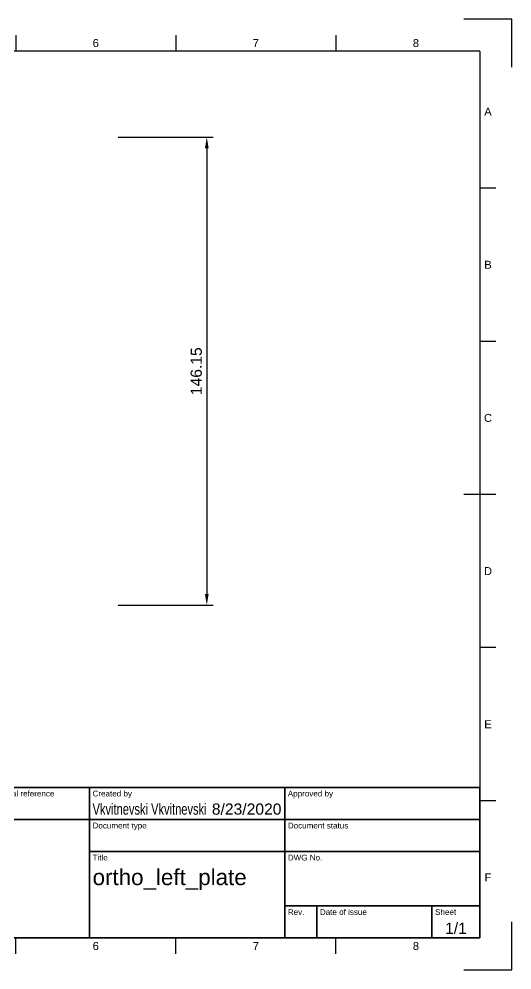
# Paper-space layout 'Sheet1' of a CAD drawing. Header units: millimetres. Extents: x 0 to 420, y 0 to 297.
# Drawn here: x 266 to 420, y 0 to 297 of the extents above; entities that cross this region are included whole.
import ezdxf
from ezdxf.enums import TextEntityAlignment as Align

# ---------------------------------------------------------------- set-up
doc = ezdxf.new("R2010")
doc.units = ezdxf.units.MM
doc.header["$LTSCALE"] = 0.75
for name, color, linetype, lineweight in [('Border', 7, 'Continuous', 25), ('Dimensions', 7, 'Continuous', 25), ('TitleBlock', 7, 'Continuous', 35)]:
    doc.layers.add(name, color=color, linetype=linetype, lineweight=lineweight)
doc.styles.add('FusionTitle', font='')
doc.styles.get("Standard").update_dxf_attribs({"font": 'arial.ttf'})
doc.styles.get('FusionTitle').set_extended_font_data('Arial Unicode MS')
doc.dimstyles.new('ISO-25', dxfattribs={"dimtxt": 3.5, "dimasz": 3.5, "dimexe": 2, "dimexo": 2, "dimgap": 1.5, "dimtad": 1, "dimzin": 12, "dimdsep": 46, "dimtxsty": 'Standard', "dimcen": 0, "dimclrd": 256, "dimclre": 256, "dimclrt": 256, "dimazin": 3, "dimtp": 0.1, "dimtm": 0.1, "dimtfac": 0.714, "dimtmove": 0, "dimatfit": 3, "dimfxl": 1, "dimtzin": 12, "dimarcsym": 0})

# ---------------------------------------------------------------- blocks, each defined once
blk = doc.blocks.new('ISO_A3_SHEET')
at = {"layer": 'Border'}
for p, q in [((15, 297), (0, 297)), ((0, 297), (0, 282)), ((420, 297), (405, 297)), ((420, 282), (420, 297)), ((65, 292), (65, 287)), ((115, 292), (115, 287)), ((165, 292), (165, 287)), ((215, 292), (215, 282)), ((265, 292), (265, 287)), ((315, 292), (315, 287)), ((365, 292), (365, 287)), ((410, 287), (20, 287)), ((20, 287), (20, 10)), ((410, 287), (410, 10)), ((15, 244.16666), (20, 244.16666)), ((415, 244.16666), (410, 244.16666)), ((15, 196.33333), (20, 196.33333)), ((415, 196.33333), (410, 196.33333)), ((15, 148.5), (25, 148.5)), ((415, 148.5), (405, 148.5)), ((15, 100.66667), (20, 100.66667)), ((415, 100.66667), (410, 100.66667)), ((15, 52.83334), (20, 52.83334)), ((415, 52.83334), (410, 52.83334)), ((0, 15), (0, 0)), ((215, 5), (215, 15)), ((420, 0), (420, 15)), ((20, 10), (410, 10)), ((65, 5), (65, 10)), ((115, 5), (115, 10)), ((165, 5), (165, 10)), ((265, 5), (265, 10)), ((315, 5), (315, 10)), ((365, 5), (365, 10)), ((0, 0), (15, 0)), ((405, 0), (420, 0))]:
    blk.add_line(p, q, dxfattribs=at)
at = {"layer": 'Border', "style": 'FusionTitle'}
for s, p in [('1', (40, 289.5)), ('2', (90, 289.5)), ('3', (140, 289.5)), ('4', (190, 289.5)), ('5', (240, 289.5)), ('6', (290, 289.5)), ('7', (340, 289.5)), ('8', (390, 289.5)), ('A', (17.5, 268.08333)), ('A', (412.5, 268.08333)), ('B', (17.5, 220.25)), ('B', (412.5, 220.25)), ('C', (17.5, 172.41667)), ('C', (412.5, 172.41667)), ('D', (17.5, 124.58334)), ('D', (412.5, 124.58334)), ('E', (17.5, 76.75001)), ('E', (412.5, 76.75001)), ('F', (17.5, 28.91668)), ('F', (412.5, 28.91668)), ('1', (40, 7.5)), ('2', (90, 7.5)), ('3', (140, 7.5)), ('4', (190, 7.5)), ('5', (240, 7.5)), ('6', (290, 7.5)), ('7', (340, 7.5)), ('8', (390, 7.5))]:
    blk.add_text(s, height=2.5, dxfattribs=at).set_placement(p, align=Align.MIDDLE)
blk = doc.blocks.new('ISO_TITLEBLOCK')
at = {"layer": 'TitleBlock'}
for p, q in [((0, 47), (-180, 47)), ((-180, 47), (-180, 0)), ((-156, 37), (-156, 47)), ((-122, 0), (-122, 47)), ((-61, 0), (-61, 47)), ((0, 0), (0, 47)), ((-180, 37), (0, 37)), ((-122, 27), (0, 27)), ((-61, 10), (0, 10)), ((-51, 0), (-51, 10)), ((-15, 0), (-15, 10)), ((-180, 0), (0, 0))]:
    blk.add_line(p, q, dxfattribs=at)
at = {"layer": 'TitleBlock', "style": 'FusionTitle'}
for s, p in [('Dept.', (-179, 46)), ('Technical reference', (-155, 46)), ('Created by', (-121, 46)), ('Approved by', (-60, 46)), ('Document type', (-121, 36)), ('Document status', (-60, 36)), ('Title', (-121, 26)), ('DWG No.', (-60, 26)), ('Rev.', (-60, 9)), ('Date of issue', (-50, 9)), ('Sheet', (-14, 9))]:
    blk.add_text(s, height=1.8, dxfattribs=at).set_placement(p, align=Align.TOP_LEFT)
for tag, p, height in [('DEPT', (-179, 38.5), 3.5), ('TECHNICAL_REFERENCE', (-155, 38.5), 3.5), ('CREATED_BY', (-121, 38.5), 3.5), ('APPROVED_BY', (-60, 38.5), 3.5), ('DOCUMENT_TYPE', (-121, 28.5), 3.5), ('DOCUMENT_STATUS', (-60, 28.5), 3.5), ('TITLE_1', (-121, 16.5), 5), ('TITLE_2', (-121, 9), 5), ('TITLE_3', (-121, 1.5), 5), ('DATE_OF_ISSUE', (-50, 1.5), 3.5)]:
    blk.add_attdef(tag, p, '', height=height, dxfattribs=at)
for tag, p in [('CREATED_DATE', (-62, 38.5)), ('APPROVED_DATE', (-1, 38.5))]:
    blk.add_attdef(tag, text='', height=3.5, dxfattribs=at).set_placement(p, align=Align.RIGHT)
for tag, height, p in [('DRAWING_NUMBER', 5, (-30.5, 16.6)), ('REV', 3.5, (-56, 3.1)), ('SHEET', 3.5, (-7.5, 3.1))]:
    blk.add_attdef(tag, text='', height=height, dxfattribs=at).set_placement(p, align=Align.MIDDLE)
blk = doc.blocks.new('*D25')
at = {"layer": 'Defpoints', "color": 0, "transparency": 16777216}
for p in [(294.99, 260.08), (294.99, 113.93), (324.68, 113.93)]:
    blk.add_point(p, dxfattribs=at)
at = {"layer": 'Dimensions', "lineweight": -2, "transparency": 16777216}
for p, q in [((296.99, 260.08), (326.68, 260.08)), ((324.68, 256.58), (324.68, 117.43)), ((296.99, 113.93), (326.68, 113.93))]:
    blk.add_line(p, q, dxfattribs=at)
at = {"layer": 'Dimensions', "transparency": 16777216}
for points in [[(324.1, 256.58), (325.27, 256.58), (324.68, 260.08)], [(324.1, 117.43), (325.27, 117.43), (324.68, 113.93)]]:
    blk.add_solid(points, dxfattribs=at)
at = {"layer": 'Dimensions', "transparency": 16777216, "insert": (321.4, 187), "char_height": 3.5, "attachment_point": 5, "rotation": 90}
blk.add_mtext('146.15', dxfattribs=at)

psp = doc.layouts.new('Sheet1')

# ---------------------------------------------------------------- block references
at = {"layer": 'Border'}
psp.add_blockref('ISO_A3_SHEET', (0, 0), dxfattribs=at)
at = {"layer": 'TitleBlock'}
ref = psp.add_blockref('ISO_TITLEBLOCK', (410, 10), dxfattribs=at)
ref.add_attrib('CREATED_DATE', '8/23/2020', dxfattribs={"height": 3.5, "style": 'FusionTitle'}).set_placement((348, 48.5), align=Align.RIGHT)
ref.add_attrib('SHEET', '1/1', dxfattribs={"height": 3.5, "style": 'FusionTitle'}).set_placement((402.5, 13.1), align=Align.MIDDLE)
ref.add_attrib('TITLE_1', 'ortho_left_plate', (289, 26.5), dxfattribs={"height": 5, "style": 'FusionTitle'})
ref.add_attrib('CREATED_BY', 'Vkvitnevski Vkvitnevski', (289, 48.5), dxfattribs={"height": 3.5, "style": 'FusionTitle', "width": 0.708275})

# ---------------------------------------------------------------- dimensions: what is measured, and where the dimension line sits
at = {"layer": 'Dimensions'}
dim = psp.add_aligned_dim(p1=(294.986, 260.077), p2=(294.986, 113.93), distance=29.698, dimstyle='ISO-25', override={"dimlfac": -1, "dimclrd": 256, "dimclre": 256}, dxfattribs=at)
dim.commit()
dim.dimension.update_dxf_attribs({"geometry": '*D25', "text_midpoint": (321.397, 187.004)})

doc.saveas('drawing.dxf')
